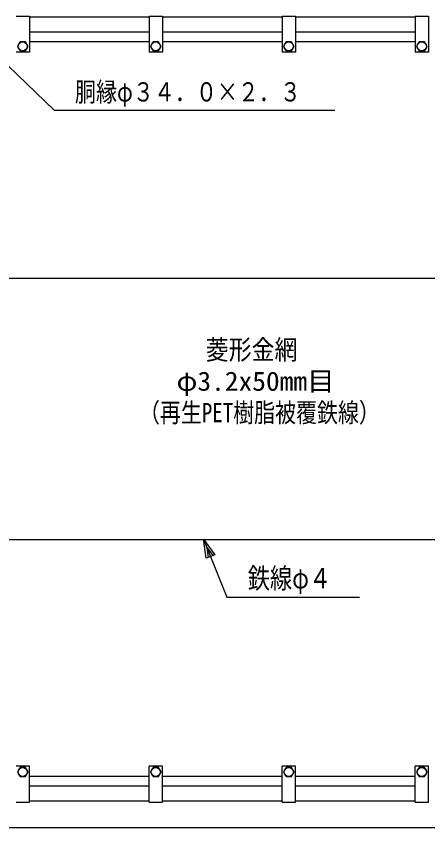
# Model space of a CAD drawing. Units: millimetres, scale not verified. Extents: x -4425 to 4425, y -3150 to 3150.
# Drawn here: x -2836 to -1908, y -129 to 1703 of the extents above; entities that cross this region are included whole.
import ezdxf
from ezdxf.enums import TextEntityAlignment as Align

# ---------------------------------------------------------------- set-up
doc = ezdxf.new("R2010")
doc.units = ezdxf.units.MM
doc.header["$LTSCALE"] = 20
for name, color, linetype, lineweight in [('0-0_1', 7, 'Continuous', 25), ('0-1_0', 7, 'Continuous', 25), ('0-2_2', 7, 'Continuous', 25), ('0-5_EXTCNT-L', 4, 'Continuous', 25)]:
    doc.layers.add(name, color=color, linetype=linetype, lineweight=lineweight)
doc.styles.add('ＭＳ ゴシック', font='')
doc.styles.get('ＭＳ ゴシック').set_extended_font_data('MS Gothic')

# ---------------------------------------------------------------- blocks, each defined once
blk = doc.blocks.new('C87')
at = {"layer": '0-0_1', "color": 4}
blk.add_lwpolyline([(30900.5, 94475.1), (30440.1, 95208.4), (31191.4, 94778.1)], close=True, dxfattribs=at)
for points in [[(30440.1, 95208.4), (34181.3, 91616.1), (46852.8, 91616.1)], [(30973.3, 94550.9), (30743, 94917.5), (31118.7, 94702.4)]]:
    blk.add_lwpolyline(points, dxfattribs=at)
blk = doc.blocks.new('C88')
at = {"layer": '0-0_1', "color": 4}
blk.add_lwpolyline([(41044.2, 71388.4), (40928.4, 72246.4), (41434.3, 71543.8)], close=True, dxfattribs=at)
for points in [[(40928.4, 72246.4), (41972.2, 69625.7), (47957.2, 69625.7)], [(41141.7, 71427.2), (41083.8, 71856.3), (41336.8, 71504.9)]]:
    blk.add_lwpolyline(points, dxfattribs=at)

msp = doc.modelspace()

# ---------------------------------------------------------------- linework, layer by layer
at = {"layer": '0-0_1'}
for p, q in [((-2536.61, 1700.96), (-2806.61, 1700.96)), ((-2536.61, 1702.96), (-2536.61, 1621.96)), ((-2236.61, 1700.96), (-2506.61, 1700.96)), ((-2236.61, 1702.96), (-2236.61, 1621.96)), ((-1936.61, 1700.96), (-2206.61, 1700.96)), ((-1936.61, 1702.96), (-1936.61, 1621.96)), ((-2536.61, 1666.96), (-2806.61, 1666.96)), ((-2236.61, 1666.96), (-2506.61, 1666.96)), ((-1936.61, 1666.96), (-2206.61, 1666.96)), ((-2536.61, 1644.96), (-2806.61, 1644.96)), ((-2236.61, 1644.96), (-2506.61, 1644.96)), ((-1936.61, 1644.96), (-2206.61, 1644.96)), ((-1224.96, 1110.96), (-3216.84, 1110.96)), ((-1224.96, 520.96), (-3216.84, 520.96)), ((-2536.61, -71.04), (-2536.61, 9.96)), ((-2236.61, -71.04), (-2236.61, 9.96)), ((-1936.61, -71.04), (-1936.61, 9.96)), ((-2536.61, -13.04), (-2806.61, -13.04)), ((-2236.61, -13.04), (-2506.61, -13.04)), ((-1936.61, -13.04), (-2206.61, -13.04)), ((-2536.61, -35.04), (-2806.61, -35.04)), ((-2236.61, -35.04), (-2506.61, -35.04)), ((-1936.61, -35.04), (-2206.61, -35.04)), ((-2536.61, -69.04), (-2806.61, -69.04)), ((-2236.61, -69.04), (-2506.61, -69.04)), ((-1936.61, -69.04), (-2206.61, -69.04)), ((-1346.61, -129.04), (-3096.61, -129.04))]:
    msp.add_line(p, q, dxfattribs=at)
for points in [[(-2836.61, 1702.96), (-2806.61, 1702.96), (-2806.61, 1621.96), (-2836.61, 1621.96)], [(-2536.61, 1702.96), (-2506.61, 1702.96), (-2506.61, 1621.96), (-2536.61, 1621.96)], [(-2236.61, 1702.96), (-2206.61, 1702.96), (-2206.61, 1621.96), (-2236.61, 1621.96)], [(-1936.61, 1702.96), (-1906.61, 1702.96), (-1906.61, 1621.96), (-1936.61, 1621.96)], [(-2836.61, -71.04), (-2806.61, -71.04), (-2806.61, 9.96), (-2836.61, 9.96)], [(-2536.61, -71.04), (-2506.61, -71.04), (-2506.61, 9.96), (-2536.61, 9.96)], [(-2236.61, -71.04), (-2206.61, -71.04), (-2206.61, 9.96), (-2236.61, 9.96)], [(-1936.61, -71.04), (-1906.61, -71.04), (-1906.61, 9.96), (-1936.61, 9.96)]]:
    msp.add_lwpolyline(points, dxfattribs=at)
at = {"layer": '0-2_2'}
for points in [[(-2809.61, 1634.96), (-2815.61, 1645.36), (-2827.61, 1645.36), (-2833.61, 1634.96), (-2827.61, 1624.57), (-2815.61, 1624.57)], [(-2509.61, 1634.96), (-2515.61, 1645.36), (-2527.61, 1645.36), (-2533.61, 1634.96), (-2527.61, 1624.57), (-2515.61, 1624.57)], [(-2209.61, 1634.96), (-2215.61, 1645.36), (-2227.61, 1645.36), (-2233.61, 1634.96), (-2227.61, 1624.57), (-2215.61, 1624.57)], [(-1909.61, 1634.96), (-1915.61, 1645.36), (-1927.61, 1645.36), (-1933.61, 1634.96), (-1927.61, 1624.57), (-1915.61, 1624.57)], [(-2809.61, -3.05), (-2815.61, 7.35), (-2827.61, 7.35), (-2833.61, -3.05), (-2827.61, -13.44), (-2815.61, -13.44)], [(-2509.61, -3.05), (-2515.61, 7.35), (-2527.61, 7.35), (-2533.61, -3.05), (-2527.61, -13.44), (-2515.61, -13.44)], [(-2209.61, -3.05), (-2215.61, 7.35), (-2227.61, 7.35), (-2233.61, -3.05), (-2227.61, -13.44), (-2215.61, -13.44)], [(-1909.61, -3.05), (-1915.61, 7.35), (-1927.61, 7.35), (-1933.61, -3.05), (-1927.61, -13.44), (-1915.61, -13.44)]]:
    msp.add_lwpolyline(points, close=True, dxfattribs=at)
for centre in [(-2821.61, 1634.96), (-2521.61, 1634.96), (-2221.61, 1634.96), (-1921.61, 1634.96), (-2821.61, -3.05), (-2521.61, -3.05), (-2221.61, -3.05), (-1921.61, -3.05)]:
    msp.add_circle(centre, 10.39, dxfattribs=at)

# ---------------------------------------------------------------- block references
at = {"layer": '0-1_0', "xscale": 0.05, "yscale": 0.05}
for name in ['C87', 'C88']:
    msp.add_blockref(name, (-4460.02, -3090), dxfattribs=at)

# ---------------------------------------------------------------- texts
at = {"layer": '0-0_1', "color": 4, "style": 'ＭＳ ゴシック'}
for s, height, width, p in [('胴縁φ３４．０×２．３', 43.41, 0.8, (-2703.71, 1497.46)), ('菱形金網', 44.6, 0.85, (-2408.71, 914.62)), ('鉄線φ４', 45.92, 0.8, (-2314.16, 397.45))]:
    msp.add_text(s, height=height, dxfattribs=dict(at, width=width)).set_placement(p, align=Align.BOTTOM_LEFT)
at = {"layer": '0-5_EXTCNT-L', "style": 'ＭＳ ゴシック'}
for s, width, p in [('φ3.2x50mm目', 1.05, (-2474.66, 844.43)), ('（再生PET樹脂被覆鉄線）', 0.8, (-2559.31, 773.56))]:
    msp.add_text(s, height=43.3, dxfattribs=dict(at, width=width)).set_placement(p, align=Align.BOTTOM_LEFT)

doc.saveas('drawing.dxf')
